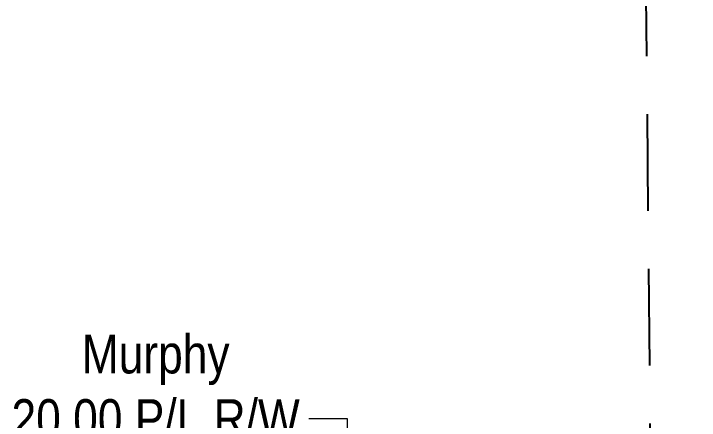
# Model space of a CAD drawing. Extents: x 538089 to 546766, y 6046620 to 6052605.
# Drawn here: x 543379.3 to 543556.5, y 6048074.9 to 6048180 of the extents above; entities that cross this region are included whole.
import ezdxf

# ---------------------------------------------------------------- set-up
doc = ezdxf.new("R2010")
doc.units = 0
doc.header["$LTSCALE"] = 5
doc.linetypes.add('foc-LSD', pattern=[8, 5, -3])
doc.layers.add('C-RW-T', color=13, linetype='Continuous', lineweight=9)
doc.layers.add('L-SECTION-LSD', color=7, linetype='foc-LSD')
doc.styles.add('80CG', font='ARIALN.TTF', dxfattribs={"height": 10})
doc.dimstyles.new('Compass 5 000', dxfattribs={"dimscale": 5, "dimtxt": 9, "dimasz": 2, "dimexe": 0.2, "dimexo": 0.0625, "dimgap": 0.5, "dimtad": 0, "dimtih": 1, "dimtoh": 1, "dimzin": 0, "dimdsep": 46, "dimtxsty": '80CG', "dimcen": 0.1, "dimse1": 1, "dimse2": 1, "dimclrd": 256, "dimclrt": 256, "dimaunit": 1, "dimadec": 4, "dimazin": 0, "dimtfac": 0.06, "dimtofl": 0, "dimtmove": 0, "dimatfit": 1, "dimfxl": 0.2, "dimtolj": 1, "dimtzin": 0, "dimlwd": -1, "dimarcsym": 0})

# ---------------------------------------------------------------- blocks, each defined once
blk = doc.blocks.new('*D459')
at = {"layer": 'C-RW-T', "transparency": 16777216}
for p, q in [((543465.55, 6048075.26), (543455.55, 6048075.26)), ((543465.61, 6048049.48), (543465.55, 6048075.26)), ((543465.71, 6048009.48), (543465.73, 6047999.48))]:
    blk.add_line(p, q, dxfattribs=at)
for points in [[(543467.28, 6048049.48), (543463.94, 6048049.47), (543465.63, 6048039.48)], [(543467.37, 6048009.48), (543464.04, 6048009.47), (543465.68, 6048019.48)]]:
    blk.add_solid(points, dxfattribs=at)
at = {"layer": 'C-RW-T', "transparency": 16777216, "insert": (543416.01, 6048075.26), "char_height": 10, "attachment_point": 5, "style": '80CG'}
blk.add_mtext('\\A1;Murphy\\P20.00 P/L R/W\\PPLA 210508', dxfattribs=at)

msp = doc.modelspace()

# ---------------------------------------------------------------- linework, layer by layer
at = {"layer": 'L-SECTION-LSD'}
msp.add_line((543540.283, 6048433.995), (543548.015, 6047629.866), dxfattribs=at)

# ---------------------------------------------------------------- dimensions: what is measured, and where the dimension line sits
at = {"layer": 'C-RW-T'}
dim = msp.add_linear_dim(base=(543465.683, 6048019.476), p1=(543556.436, 6048039.7), p2=(543556.485, 6048019.7), angle=270.14101, text='Murphy\\P20.00 P/L R/W\\PPLA 210508', dimstyle='Compass 5 000', dxfattribs=at)
dim.commit()
dim.dimension.update_dxf_attribs({"geometry": '*D459', "text_midpoint": (543416.006, 6048075.259), "dimtype": 161})

doc.saveas('drawing.dxf')
